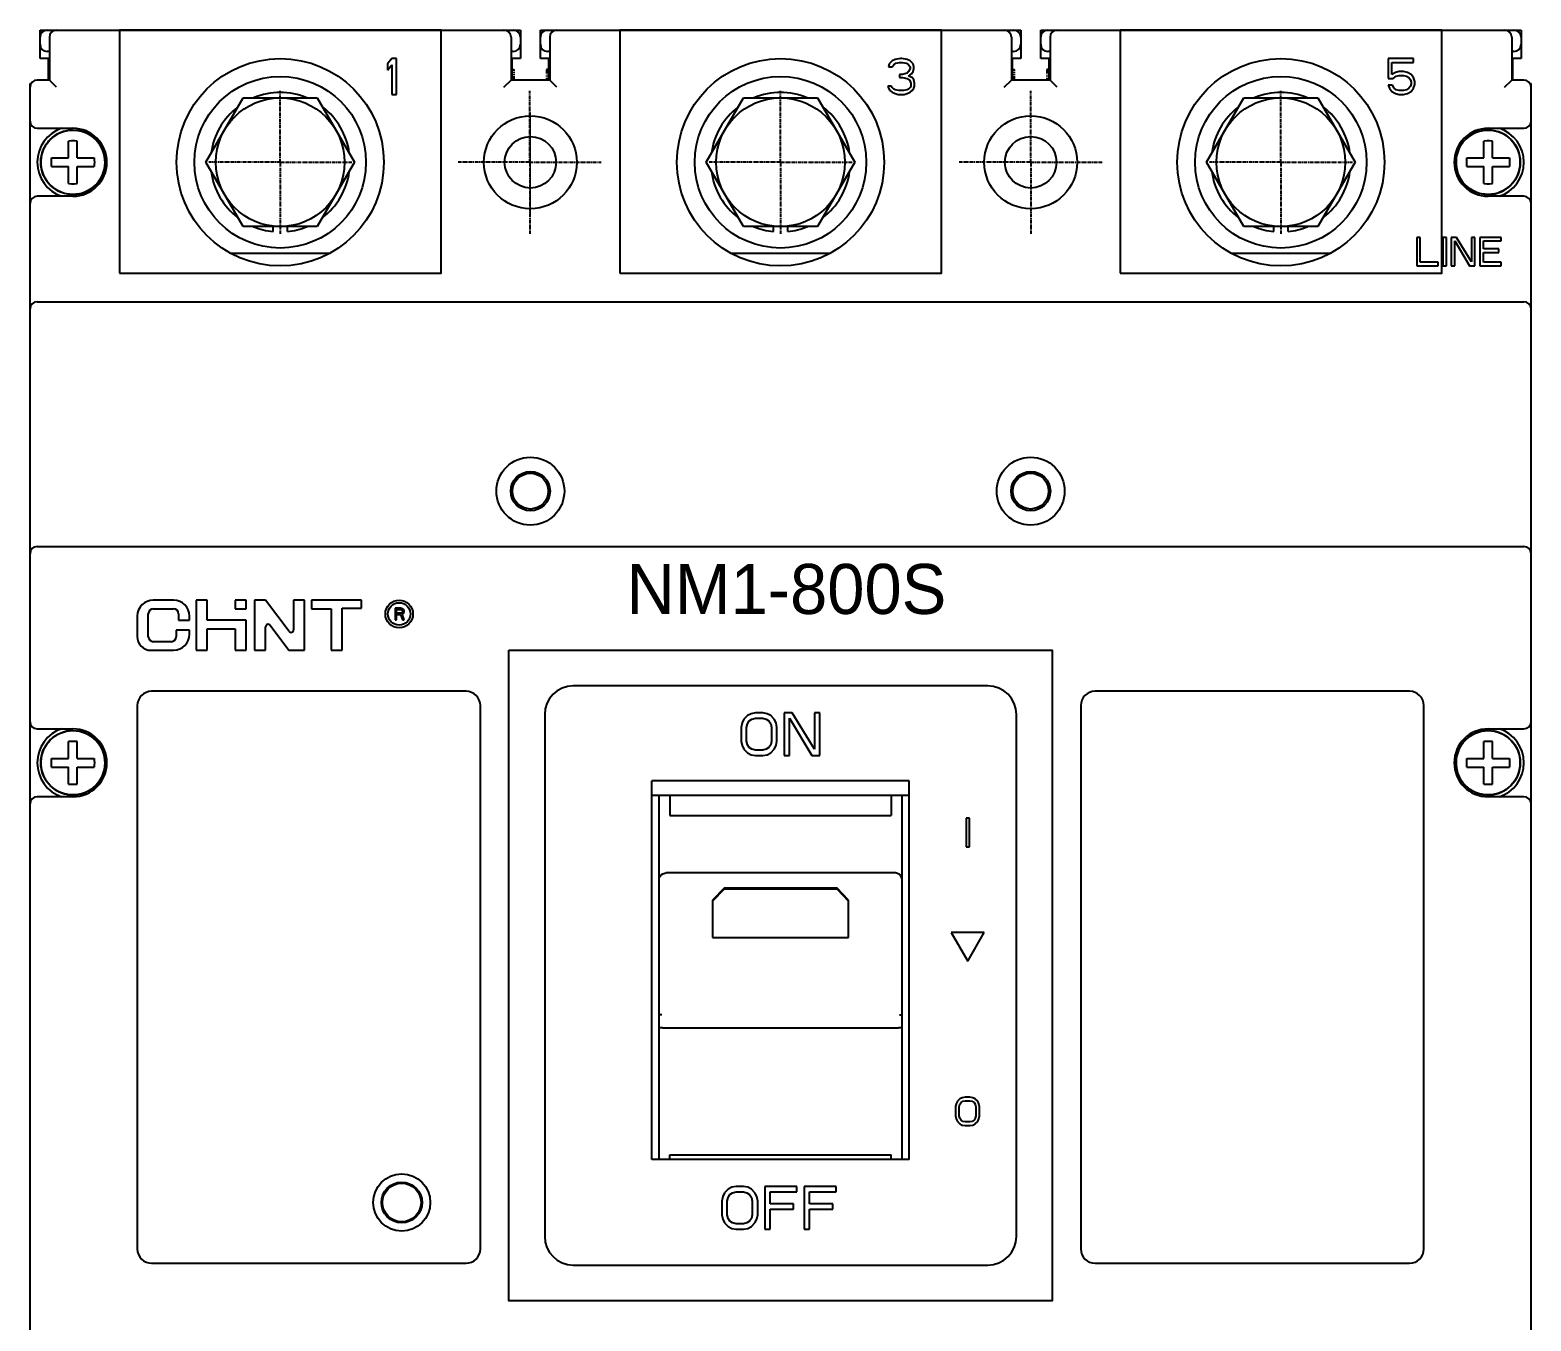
# Model space of a CAD drawing. Header units: inches. Extents: x 1424 to 1634, y 0 to 282.
# Drawn here: x 1424.2 to 1634.2, y 101.9 to 282.5 of the extents above; entities that cross this region are included whole.
import ezdxf

# ---------------------------------------------------------------- set-up
doc = ezdxf.new("R2010")
doc.units = ezdxf.units.IN
for name, pattern in [('ACAD_ISO12W100', [21, 12, -3, 0, -3, 0, -3]), ('CENTERX2', [4, 2.5, -0.5, 0.5, -0.5]), ('HIDDEN', [0.2, 0.1, -0.1])]:
    doc.linetypes.add(name, pattern=pattern)
for name, color, linetype in [('1', 1, 'Continuous'), ('DEFAULT_2', 8, 'HIDDEN'), ('TF', 7, 'Continuous')]:
    doc.layers.add(name, color=color, linetype=linetype)

# ---------------------------------------------------------------- blocks, each defined once
blk = doc.blocks.new('NM1-800S-1')
at = {"color": 1}
blk.add_lwpolyline([(29436.9, -131430.22), (29481.9, -131430.22), (29481.9, -131396.22), (29436.9, -131396.22)], close=True, dxfattribs=at)
at = {"color": 2}
for points in [[(29506.9, -131430.22), (29551.9, -131430.22), (29551.9, -131396.22), (29506.9, -131396.22)], [(29491.4, -131482.97), (29567.4, -131482.97), (29567.4, -131573.97), (29491.4, -131573.97)]]:
    blk.add_lwpolyline(points, close=True, dxfattribs=at)
at = {"color": 5}
blk.add_lwpolyline([(29576.9, -131430.22), (29621.9, -131430.22), (29621.9, -131396.22), (29576.9, -131396.22)], close=True, dxfattribs=at)
at = {"layer": '1', "color": 7, "lineweight": 20}
for p, q in [((29494.4, -131422.41), (29494.4, -131407.74)), ((29494.31, -131414.72), (29494.49, -131414.72))]:
    blk.add_line(p, q, dxfattribs=at)
at = {"layer": 'DEFAULT_2', "color": 7, "linetype": 'CENTERX2', "ltscale": 0.2}
for p, q in [((29459.4, -131414.72), (29459.4, -131404.72)), ((29494.31, -131414.72), (29494.31, -131404.72)), ((29529.4, -131414.72), (29529.4, -131404.72)), ((29564.4, -131414.72), (29564.4, -131404.72)), ((29599.4, -131414.72), (29599.4, -131404.72)), ((29459.4, -131414.72), (29449.4, -131414.72)), ((29459.4, -131414.72), (29459.4, -131424.72)), ((29459.4, -131414.72), (29469.4, -131414.72)), ((29494.31, -131414.72), (29484.31, -131414.72)), ((29494.31, -131414.72), (29504.31, -131414.72)), ((29494.31, -131414.72), (29494.31, -131424.72)), ((29529.4, -131414.72), (29519.4, -131414.72)), ((29529.4, -131414.72), (29529.4, -131424.72)), ((29529.4, -131414.72), (29539.4, -131414.72)), ((29564.4, -131414.72), (29554.4, -131414.72)), ((29564.4, -131414.72), (29574.4, -131414.72)), ((29564.4, -131414.72), (29564.4, -131424.72)), ((29599.4, -131414.72), (29589.4, -131414.72)), ((29599.4, -131414.72), (29599.4, -131424.72)), ((29599.4, -131414.72), (29609.4, -131414.72))]:
    blk.add_line(p, q, dxfattribs=at)
at = {"layer": 'TF', "color": 7}
for p, q in [((29425.8, -131400.22), (29425.8, -131396.22)), ((29425.8, -131396.22), (29493, -131396.22)), ((29493, -131396.22), (29493, -131400.22)), ((29495.8, -131400.22), (29495.8, -131396.22)), ((29495.8, -131396.22), (29563, -131396.22)), ((29563, -131396.22), (29563, -131400.22)), ((29565.8, -131400.22), (29565.8, -131396.22)), ((29565.8, -131396.22), (29633, -131396.22)), ((29633, -131396.22), (29633, -131400.22)), ((29427.1, -131397.22), (29427.1, -131403.22)), ((29491.7, -131397.22), (29491.7, -131403.22)), ((29497.1, -131397.22), (29497.1, -131403.22)), ((29561.7, -131397.22), (29561.7, -131403.22)), ((29567.1, -131397.22), (29567.1, -131403.22)), ((29631.7, -131397.22), (29631.7, -131403.22)), ((29427, -131400.22), (29425.8, -131400.22)), ((29427.1, -131399.22), (29426.8, -131399.22)), ((29427, -131403.22), (29427, -131400.22)), ((29475.02, -131400.22), (29474.4, -131400.97)), ((29474.4, -131400.97), (29474.4, -131401.82)), ((29474.4, -131401.82), (29475.02, -131401.07)), ((29475.65, -131400.22), (29475.02, -131400.22)), ((29475.02, -131401.07), (29475.02, -131405.22)), ((29475.65, -131405.22), (29475.65, -131400.22)), ((29492, -131399.22), (29491.7, -131399.22)), ((29491.8, -131400.22), (29491.8, -131403.22)), ((29493, -131400.22), (29491.8, -131400.22)), ((29497, -131400.22), (29495.8, -131400.22)), ((29497.1, -131399.22), (29496.8, -131399.22)), ((29497, -131403.22), (29497, -131400.22)), ((29544.6, -131400.97), (29544.5, -131401.39)), ((29545.02, -131400.54), (29544.6, -131400.97)), ((29545.44, -131400.33), (29545.02, -131400.54)), ((29545.02, -131401.39), (29545.23, -131401.07)), ((29545.23, -131401.07), (29545.54, -131400.86)), ((29546.17, -131400.22), (29545.44, -131400.33)), ((29545.54, -131400.86), (29546.06, -131400.76)), ((29546.06, -131400.76), (29546.48, -131400.76)), ((29546.37, -131400.22), (29546.17, -131400.22)), ((29547.1, -131400.33), (29546.37, -131400.22)), ((29546.48, -131400.76), (29547, -131400.86)), ((29547, -131400.86), (29547.31, -131401.07)), ((29547.52, -131400.54), (29547.1, -131400.33)), ((29547.31, -131401.07), (29547.52, -131401.39)), ((29547.94, -131400.97), (29547.52, -131400.54)), ((29548.04, -131401.39), (29547.94, -131400.97)), ((29562, -131399.22), (29561.7, -131399.22)), ((29561.8, -131400.22), (29561.8, -131403.22)), ((29563, -131400.22), (29561.8, -131400.22)), ((29567, -131400.22), (29565.8, -131400.22)), ((29567.1, -131399.22), (29566.8, -131399.22)), ((29567, -131403.22), (29567, -131400.22)), ((29614.4, -131400.22), (29614.4, -131402.99)), ((29617.94, -131400.22), (29614.4, -131400.22)), ((29614.92, -131402.46), (29614.92, -131400.76)), ((29614.92, -131400.76), (29617.94, -131400.76)), ((29617.94, -131400.76), (29617.94, -131400.22)), ((29632, -131399.22), (29631.7, -131399.22)), ((29631.8, -131400.22), (29631.8, -131403.22)), ((29633, -131400.22), (29631.8, -131400.22)), ((29427.1, -131403.22), (29425.4, -131403.22)), ((29428.1, -131404.22), (29427.1, -131403.22)), ((29490.7, -131404.22), (29491.7, -131403.22)), ((29497.1, -131403.22), (29491.7, -131403.22)), ((29498.1, -131404.22), (29497.1, -131403.22)), ((29544.5, -131401.39), (29545.02, -131401.39)), ((29546.06, -131402.46), (29546.06, -131402.88)), ((29546.48, -131402.46), (29546.06, -131402.46)), ((29546.06, -131402.88), (29546.48, -131402.88)), ((29547.1, -131402.24), (29546.48, -131402.46)), ((29546.48, -131402.88), (29547.1, -131402.99)), ((29547.31, -131402.03), (29547.1, -131402.24)), ((29547.1, -131402.99), (29547.42, -131403.2)), ((29547.52, -131401.61), (29547.31, -131402.03)), ((29547.31, -131402.67), (29547.73, -131402.35)), ((29547.83, -131402.88), (29547.31, -131402.67)), ((29547.42, -131403.2), (29547.62, -131403.63)), ((29547.52, -131401.39), (29547.52, -131401.61)), ((29547.73, -131402.35), (29547.94, -131402.03)), ((29548.04, -131403.2), (29547.83, -131402.88)), ((29547.94, -131402.03), (29548.04, -131401.61)), ((29548.04, -131401.61), (29548.04, -131401.39)), ((29548.15, -131403.63), (29548.04, -131403.2)), ((29560.7, -131404.22), (29561.7, -131403.22)), ((29567.1, -131403.22), (29561.7, -131403.22)), ((29568.1, -131404.22), (29567.1, -131403.22)), ((29614.4, -131402.99), (29615.12, -131402.99)), ((29615.44, -131402.14), (29614.92, -131402.46)), ((29615.12, -131402.99), (29615.54, -131402.67)), ((29615.96, -131402.03), (29615.44, -131402.14)), ((29615.54, -131402.67), (29615.96, -131402.56)), ((29616.58, -131402.03), (29615.96, -131402.03)), ((29615.96, -131402.56), (29616.58, -131402.56)), ((29617.1, -131402.14), (29616.58, -131402.03)), ((29616.58, -131402.56), (29617, -131402.67)), ((29617, -131402.67), (29617.31, -131402.88)), ((29617.62, -131402.46), (29617.1, -131402.14)), ((29617.31, -131402.88), (29617.52, -131403.2)), ((29617.52, -131403.2), (29617.62, -131403.52)), ((29617.94, -131402.88), (29617.62, -131402.46)), ((29618.15, -131403.41), (29617.94, -131402.88)), ((29630.7, -131404.22), (29631.7, -131403.22)), ((29633.4, -131403.22), (29631.7, -131403.22)), ((29424.4, -131668.72), (29424.4, -131403.72)), ((29424.4, -131403.72), (29424.55, -131403.72)), ((29475.02, -131405.22), (29475.65, -131405.22)), ((29544.4, -131404.05), (29544.5, -131404.37)), ((29544.92, -131404.05), (29544.4, -131404.05)), ((29544.5, -131404.37), (29544.71, -131404.69)), ((29544.71, -131404.69), (29545.02, -131404.9)), ((29545.02, -131404.27), (29544.92, -131404.05)), ((29545.23, -131404.48), (29545.02, -131404.27)), ((29545.02, -131404.9), (29545.44, -131405.12)), ((29545.44, -131404.58), (29545.23, -131404.48)), ((29545.96, -131404.69), (29545.44, -131404.58)), ((29545.44, -131405.12), (29545.85, -131405.22)), ((29545.85, -131405.22), (29546.69, -131405.22)), ((29546.58, -131404.69), (29545.96, -131404.69)), ((29547.1, -131404.58), (29546.58, -131404.69)), ((29546.69, -131405.22), (29547.1, -131405.12)), ((29547.31, -131404.48), (29547.1, -131404.58)), ((29547.1, -131405.12), (29547.52, -131404.9)), ((29547.52, -131404.27), (29547.31, -131404.48)), ((29547.62, -131404.05), (29547.52, -131404.27)), ((29547.52, -131404.9), (29547.83, -131404.69)), ((29547.62, -131403.63), (29547.62, -131404.05)), ((29547.83, -131404.69), (29548.04, -131404.37)), ((29548.04, -131404.37), (29548.15, -131404.05)), ((29548.15, -131404.05), (29548.15, -131403.63)), ((29615.02, -131403.95), (29614.4, -131403.95)), ((29614.4, -131403.95), (29614.6, -131404.37)), ((29614.6, -131404.37), (29614.92, -131404.8)), ((29614.92, -131404.8), (29615.44, -131405.12)), ((29615.23, -131404.37), (29615.02, -131403.95)), ((29615.54, -131404.58), (29615.23, -131404.37)), ((29615.44, -131405.12), (29615.96, -131405.22)), ((29615.96, -131404.69), (29615.54, -131404.58)), ((29616.58, -131404.69), (29615.96, -131404.69)), ((29615.96, -131405.22), (29616.58, -131405.22)), ((29617, -131404.58), (29616.58, -131404.69)), ((29616.58, -131405.22), (29617.1, -131405.12)), ((29617.31, -131404.37), (29617, -131404.58)), ((29617.1, -131405.12), (29617.62, -131404.8)), ((29617.52, -131404.05), (29617.31, -131404.37)), ((29617.62, -131403.73), (29617.52, -131404.05)), ((29617.62, -131403.52), (29617.62, -131403.73)), ((29617.62, -131404.8), (29617.94, -131404.37)), ((29617.94, -131404.37), (29618.15, -131403.84)), ((29618.15, -131403.84), (29618.15, -131403.41)), ((29634.24, -131403.72), (29634.4, -131403.72)), ((29634.4, -131668.72), (29634.4, -131403.72)), ((29449, -131414.72), (29454.2, -131405.72)), ((29454.2, -131405.72), (29464.59, -131405.72)), ((29464.59, -131405.72), (29469.79, -131414.72)), ((29519, -131414.72), (29524.2, -131405.72)), ((29524.2, -131405.72), (29534.59, -131405.72)), ((29534.59, -131405.72), (29539.79, -131414.72)), ((29589, -131414.72), (29594.2, -131405.72)), ((29594.2, -131405.72), (29604.59, -131405.72)), ((29604.59, -131405.72), (29609.79, -131414.72)), ((29425.4, -131409.97), (29430.4, -131409.97)), ((29628.4, -131409.97), (29633.4, -131409.97)), ((29429.8, -131414.12), (29429.8, -131411.75)), ((29431, -131414.12), (29431, -131411.75)), ((29627.8, -131414.12), (29627.8, -131411.75)), ((29629, -131414.12), (29629, -131411.75)), ((29427.42, -131414.12), (29429.8, -131414.12)), ((29427.42, -131415.32), (29429.8, -131415.32)), ((29429.8, -131417.7), (29429.8, -131415.32)), ((29431, -131414.12), (29433.37, -131414.12)), ((29431, -131417.7), (29431, -131415.32)), ((29431, -131415.32), (29433.37, -131415.32)), ((29454.2, -131423.72), (29449, -131414.72)), ((29469.79, -131414.72), (29464.59, -131423.72)), ((29524.2, -131423.72), (29519, -131414.72)), ((29539.79, -131414.72), (29534.59, -131423.72)), ((29594.2, -131423.72), (29589, -131414.72)), ((29609.79, -131414.72), (29604.59, -131423.72)), ((29625.42, -131414.12), (29627.8, -131414.12)), ((29625.42, -131415.32), (29627.8, -131415.32)), ((29627.8, -131417.7), (29627.8, -131415.32)), ((29629, -131414.12), (29631.37, -131414.12)), ((29629, -131417.7), (29629, -131415.32)), ((29629, -131415.32), (29631.37, -131415.32)), ((29430.4, -131419.47), (29425.4, -131419.47)), ((29633.4, -131419.47), (29628.4, -131419.47)), ((29464.59, -131423.72), (29454.2, -131423.72)), ((29458.4, -131424.42), (29458.4, -131423.72)), ((29460.4, -131424.42), (29460.4, -131423.72)), ((29534.59, -131423.72), (29524.2, -131423.72)), ((29528.4, -131424.42), (29528.4, -131423.72)), ((29530.4, -131424.42), (29530.4, -131423.72)), ((29604.59, -131423.72), (29594.2, -131423.72)), ((29598.4, -131424.42), (29598.4, -131423.72)), ((29600.4, -131424.42), (29600.4, -131423.72)), ((29618.4, -131425.22), (29618.4, -131429.22)), ((29618.9, -131425.22), (29618.4, -131425.22)), ((29618.9, -131428.71), (29618.9, -131425.22)), ((29622.06, -131425.22), (29622.06, -131429.22)), ((29622.56, -131425.22), (29622.06, -131425.22)), ((29622.56, -131429.22), (29622.56, -131425.22)), ((29623.23, -131425.22), (29623.23, -131429.22)), ((29623.98, -131425.22), (29623.23, -131425.22)), ((29623.73, -131429.22), (29623.73, -131425.73)), ((29623.73, -131425.73), (29625.81, -131429.22)), ((29626.06, -131428.63), (29623.98, -131425.22)), ((29626.06, -131425.22), (29626.06, -131428.63)), ((29626.56, -131425.22), (29626.06, -131425.22)), ((29626.56, -131429.22), (29626.56, -131425.22)), ((29627.23, -131425.22), (29627.23, -131429.22)), ((29630.23, -131425.22), (29627.23, -131425.22)), ((29627.73, -131426.84), (29627.73, -131425.73)), ((29627.73, -131425.73), (29630.23, -131425.73)), ((29630.23, -131425.73), (29630.23, -131425.22)), ((29466.22, -131427.47), (29452.57, -131427.47)), ((29536.22, -131427.47), (29522.57, -131427.47)), ((29606.22, -131427.47), (29592.57, -131427.47)), ((29629.9, -131426.84), (29627.73, -131426.84)), ((29627.73, -131428.71), (29627.73, -131427.35)), ((29627.73, -131427.35), (29629.9, -131427.35)), ((29629.9, -131427.35), (29629.9, -131426.84)), ((29618.4, -131429.22), (29621.4, -131429.22)), ((29621.4, -131428.71), (29618.9, -131428.71)), ((29621.4, -131429.22), (29621.4, -131428.71)), ((29622.06, -131429.22), (29622.56, -131429.22)), ((29623.23, -131429.22), (29623.73, -131429.22)), ((29625.81, -131429.22), (29626.56, -131429.22)), ((29627.23, -131429.22), (29630.23, -131429.22)), ((29630.23, -131428.71), (29627.73, -131428.71)), ((29630.23, -131429.22), (29630.23, -131428.71)), ((29425.4, -131434.22), (29633.4, -131434.22)), ((29425.4, -131468.47), (29633.4, -131468.47)), ((29444.47, -131475.97), (29441.64, -131475.97)), ((29447.62, -131475.97), (29447.62, -131482.97)), ((29449.16, -131475.97), (29447.62, -131475.97)), ((29449.16, -131478.77), (29449.16, -131475.97)), ((29453.08, -131475.97), (29453.08, -131477.16)), ((29454.62, -131475.97), (29453.08, -131475.97)), ((29454.62, -131477.16), (29454.62, -131475.97)), ((29455.81, -131475.97), (29455.81, -131482.97)), ((29457.35, -131475.97), (29455.81, -131475.97)), ((29460.64, -131480.34), (29457.35, -131475.97)), ((29461.27, -131475.97), (29461.27, -131480.13)), ((29462.81, -131475.97), (29461.27, -131475.97)), ((29462.81, -131482.97), (29462.81, -131475.97)), ((29463.79, -131475.97), (29463.79, -131477.16)), ((29470.79, -131475.97), (29463.79, -131475.97)), ((29470.79, -131477.09), (29470.79, -131475.97)), ((29439.4, -131478.21), (29439.4, -131481.05)), ((29440.94, -131481.08), (29440.94, -131477.86)), ((29441.64, -131477.16), (29444.47, -131477.16)), ((29445.17, -131477.86), (29445.17, -131478.77)), ((29445.17, -131478.77), (29446.71, -131478.77)), ((29446.71, -131478.77), (29446.71, -131478.21)), ((29454.62, -131478.77), (29449.16, -131478.77)), ((29453.08, -131477.16), (29454.62, -131477.16)), ((29454.62, -131482.97), (29454.62, -131478.77)), ((29463.79, -131477.16), (29466.52, -131477.16)), ((29466.52, -131477.16), (29466.52, -131482.97)), ((29468.06, -131482.97), (29468.06, -131477.09)), ((29468.06, -131477.09), (29470.79, -131477.09)), ((29475.48, -131477.09), (29475.48, -131478.7)), ((29476.29, -131477.09), (29475.48, -131477.09)), ((29475.48, -131478.7), (29475.68, -131478.7)), ((29475.68, -131477.78), (29475.68, -131477.26)), ((29475.68, -131477.26), (29476.32, -131477.26)), ((29476.32, -131477.78), (29475.68, -131477.78)), ((29475.68, -131478.7), (29475.68, -131477.98)), ((29475.68, -131477.98), (29476.25, -131477.98)), ((29476.25, -131477.98), (29476.52, -131478.7)), ((29476.45, -131477.13), (29476.29, -131477.09)), ((29476.32, -131477.26), (29476.42, -131477.3)), ((29476.42, -131477.74), (29476.32, -131477.78)), ((29476.42, -131477.3), (29476.49, -131477.37)), ((29476.49, -131477.68), (29476.42, -131477.74)), ((29476.59, -131477.23), (29476.45, -131477.13)), ((29476.45, -131477.92), (29476.59, -131477.85)), ((29476.76, -131478.7), (29476.45, -131477.92)), ((29476.49, -131477.37), (29476.52, -131477.47)), ((29476.52, -131477.57), (29476.49, -131477.68)), ((29476.52, -131477.47), (29476.52, -131477.57)), ((29476.52, -131478.7), (29476.76, -131478.7)), ((29476.69, -131477.37), (29476.59, -131477.23)), ((29476.59, -131477.85), (29476.69, -131477.71)), ((29476.72, -131477.47), (29476.69, -131477.37)), ((29476.69, -131477.71), (29476.72, -131477.61)), ((29476.72, -131477.61), (29476.72, -131477.47)), ((29444.86, -131480.17), (29444.86, -131481.08)), ((29446.71, -131480.17), (29444.86, -131480.17)), ((29446.71, -131480.73), (29446.71, -131480.17)), ((29449.16, -131482.97), (29449.16, -131479.96)), ((29449.16, -131479.96), (29453.08, -131479.96)), ((29453.08, -131479.96), (29453.08, -131482.97)), ((29457.35, -131482.97), (29457.35, -131479.7)), ((29457.98, -131479.49), (29460.61, -131482.97)), ((29441.32, -131482.97), (29444.47, -131482.97)), ((29444.16, -131481.78), (29441.64, -131481.78)), ((29447.62, -131482.97), (29449.16, -131482.97)), ((29453.08, -131482.97), (29454.62, -131482.97)), ((29455.81, -131482.97), (29457.35, -131482.97)), ((29460.61, -131482.97), (29462.81, -131482.97)), ((29466.52, -131482.97), (29468.06, -131482.97)), ((29485.4, -131488.72), (29441.4, -131488.72)), ((29558.4, -131487.97), (29500.4, -131487.97)), ((29617.4, -131488.72), (29573.4, -131488.72)), ((29439.4, -131490.72), (29439.4, -131566.72)), ((29487.4, -131566.72), (29487.4, -131490.72)), ((29571.4, -131490.72), (29571.4, -131566.72)), ((29619.4, -131566.72), (29619.4, -131490.72)), ((29496.4, -131491.97), (29496.4, -131564.97)), ((29524.02, -131493.13), (29523.9, -131493.77)), ((29524.27, -131492.62), (29524.02, -131493.13)), ((29524.77, -131492.11), (29524.27, -131492.62)), ((29524.65, -131493.77), (29524.77, -131493.26)), ((29525.27, -131491.85), (29524.77, -131492.11)), ((29524.77, -131493.26), (29525.02, -131492.87)), ((29525.02, -131492.87), (29525.4, -131492.62)), ((29525.9, -131491.72), (29525.27, -131491.85)), ((29525.4, -131492.62), (29525.9, -131492.49)), ((29526.9, -131491.72), (29525.9, -131491.72)), ((29525.9, -131492.49), (29526.9, -131492.49)), ((29527.52, -131491.85), (29526.9, -131491.72)), ((29526.9, -131492.49), (29527.4, -131492.62)), ((29527.4, -131492.62), (29527.77, -131492.87)), ((29528.02, -131492.11), (29527.52, -131491.85)), ((29527.77, -131492.87), (29528.02, -131493.26)), ((29528.52, -131492.62), (29528.02, -131492.11)), ((29528.02, -131493.26), (29528.15, -131493.77)), ((29528.77, -131493.13), (29528.52, -131492.62)), ((29528.9, -131493.77), (29528.77, -131493.13)), ((29529.9, -131491.72), (29529.9, -131497.72)), ((29531.02, -131491.72), (29529.9, -131491.72)), ((29530.65, -131497.72), (29530.65, -131492.49)), ((29530.65, -131492.49), (29533.77, -131497.72)), ((29534.15, -131496.83), (29531.02, -131491.72)), ((29534.15, -131491.72), (29534.15, -131496.83)), ((29534.9, -131491.72), (29534.15, -131491.72)), ((29534.9, -131497.72), (29534.9, -131491.72)), ((29562.4, -131564.97), (29562.4, -131491.97)), ((29425.4, -131493.97), (29430.4, -131493.97)), ((29523.9, -131493.77), (29523.9, -131495.68)), ((29523.9, -131495.68), (29524.02, -131496.32)), ((29524.65, -131495.68), (29524.65, -131493.77)), ((29524.77, -131496.19), (29524.65, -131495.68)), ((29528.15, -131495.68), (29528.02, -131496.19)), ((29528.15, -131493.77), (29528.15, -131495.68)), ((29528.77, -131496.32), (29528.9, -131495.68)), ((29528.9, -131495.68), (29528.9, -131493.77)), ((29628.4, -131493.97), (29633.4, -131493.97)), ((29429.8, -131498.12), (29429.8, -131495.75)), ((29431, -131498.12), (29431, -131495.75)), ((29524.02, -131496.32), (29524.27, -131496.83)), ((29524.27, -131496.83), (29524.77, -131497.34)), ((29525.02, -131496.57), (29524.77, -131496.19)), ((29524.77, -131497.34), (29525.27, -131497.6)), ((29525.4, -131496.83), (29525.02, -131496.57)), ((29525.27, -131497.6), (29525.9, -131497.72)), ((29525.9, -131496.96), (29525.4, -131496.83)), ((29526.9, -131496.96), (29525.9, -131496.96)), ((29525.9, -131497.72), (29526.9, -131497.72)), ((29527.4, -131496.83), (29526.9, -131496.96)), ((29526.9, -131497.72), (29527.52, -131497.6)), ((29527.77, -131496.57), (29527.4, -131496.83)), ((29527.52, -131497.6), (29528.02, -131497.34)), ((29528.02, -131496.19), (29527.77, -131496.57)), ((29528.02, -131497.34), (29528.52, -131496.83)), ((29528.52, -131496.83), (29528.77, -131496.32)), ((29529.9, -131497.72), (29530.65, -131497.72)), ((29533.77, -131497.72), (29534.9, -131497.72)), ((29627.8, -131498.12), (29627.8, -131495.75)), ((29629, -131498.12), (29629, -131495.75)), ((29427.42, -131498.12), (29429.8, -131498.12)), ((29427.42, -131499.32), (29429.8, -131499.32)), ((29429.8, -131501.7), (29429.8, -131499.32)), ((29431, -131498.12), (29433.37, -131498.12)), ((29431, -131501.7), (29431, -131499.32)), ((29431, -131499.32), (29433.37, -131499.32)), ((29625.42, -131498.12), (29627.8, -131498.12)), ((29625.42, -131499.32), (29627.8, -131499.32)), ((29627.8, -131501.7), (29627.8, -131499.32)), ((29629, -131498.12), (29631.37, -131498.12)), ((29629, -131499.32), (29631.37, -131499.32)), ((29629, -131501.7), (29629, -131499.32)), ((29511.4, -131554.22), (29511.4, -131501.22)), ((29547.4, -131501.22), (29511.4, -131501.22)), ((29547.4, -131554.22), (29547.4, -131501.22)), ((29430.4, -131503.47), (29425.4, -131503.47)), ((29511.4, -131503.25), (29547.4, -131503.25)), ((29512.4, -131554.22), (29512.4, -131503.25)), ((29513.9, -131503.25), (29513.9, -131506.08)), ((29544.9, -131503.25), (29544.9, -131506.08)), ((29546.4, -131554.22), (29546.4, -131503.25)), ((29633.4, -131503.47), (29628.4, -131503.47)), ((29513.9, -131506.08), (29544.9, -131506.08)), ((29555.35, -131506.47), (29555.35, -131510.47)), ((29555.85, -131506.47), (29555.35, -131506.47)), ((29555.85, -131510.47), (29555.85, -131506.47)), ((29555.35, -131510.47), (29555.85, -131510.47)), ((29545.4, -131514.12), (29513.4, -131514.12)), ((29521.5, -131516.24), (29519.9, -131517.93)), ((29521.5, -131516.38), (29519.9, -131518.07)), ((29521.5, -131516.24), (29521.5, -131516.38)), ((29537.3, -131516.24), (29521.5, -131516.24)), ((29537.3, -131516.38), (29521.5, -131516.38)), ((29537.3, -131516.24), (29537.3, -131516.38)), ((29538.9, -131517.93), (29537.3, -131516.24)), ((29538.9, -131518.07), (29537.3, -131516.38)), ((29519.9, -131517.93), (29519.9, -131523.17)), ((29538.9, -131523.17), (29538.9, -131517.93)), ((29557.9, -131522.47), (29553.29, -131522.47)), ((29553.29, -131522.47), (29555.6, -131526.47)), ((29555.6, -131526.47), (29557.9, -131522.47)), ((29519.9, -131523.17), (29538.9, -131523.17)), ((29512.9, -131535.81), (29545.9, -131535.81)), ((29554.15, -131546.07), (29553.98, -131546.41)), ((29554.48, -131545.73), (29554.15, -131546.07)), ((29554.81, -131545.56), (29554.48, -131545.73)), ((29554.65, -131546.24), (29554.9, -131546.07)), ((29555.23, -131545.47), (29554.81, -131545.56)), ((29554.9, -131546.07), (29555.23, -131545.98)), ((29555.9, -131545.47), (29555.23, -131545.47)), ((29555.23, -131545.98), (29555.9, -131545.98)), ((29556.31, -131545.56), (29555.9, -131545.47)), ((29555.9, -131545.98), (29556.23, -131546.07)), ((29556.23, -131546.07), (29556.48, -131546.24)), ((29556.65, -131545.73), (29556.31, -131545.56)), ((29556.98, -131546.07), (29556.65, -131545.73)), ((29557.15, -131546.41), (29556.98, -131546.07)), ((29553.98, -131546.41), (29553.9, -131546.83)), ((29553.9, -131546.83), (29553.9, -131548.11)), ((29553.9, -131548.11), (29553.98, -131548.54)), ((29554.4, -131546.83), (29554.48, -131546.49)), ((29554.4, -131548.11), (29554.4, -131546.83)), ((29554.48, -131548.45), (29554.4, -131548.11)), ((29554.48, -131546.49), (29554.65, -131546.24)), ((29556.48, -131546.24), (29556.65, -131546.49)), ((29556.65, -131546.49), (29556.73, -131546.83)), ((29556.73, -131548.11), (29556.65, -131548.45)), ((29556.73, -131546.83), (29556.73, -131548.11)), ((29557.23, -131546.83), (29557.15, -131546.41)), ((29557.15, -131548.54), (29557.23, -131548.11)), ((29557.23, -131548.11), (29557.23, -131546.83)), ((29553.98, -131548.54), (29554.15, -131548.88)), ((29554.15, -131548.88), (29554.48, -131549.22)), ((29554.65, -131548.71), (29554.48, -131548.45)), ((29554.48, -131549.22), (29554.81, -131549.39)), ((29554.9, -131548.88), (29554.65, -131548.71)), ((29554.81, -131549.39), (29555.23, -131549.47)), ((29555.23, -131548.96), (29554.9, -131548.88)), ((29555.9, -131548.96), (29555.23, -131548.96)), ((29555.23, -131549.47), (29555.9, -131549.47)), ((29556.23, -131548.88), (29555.9, -131548.96)), ((29555.9, -131549.47), (29556.31, -131549.39)), ((29556.48, -131548.71), (29556.23, -131548.88)), ((29556.31, -131549.39), (29556.65, -131549.22)), ((29556.65, -131548.45), (29556.48, -131548.71)), ((29556.65, -131549.22), (29556.98, -131548.88)), ((29556.98, -131548.88), (29557.15, -131548.54)), ((29547.4, -131554.22), (29511.4, -131554.22)), ((29513.9, -131554.22), (29513.9, -131553.55)), ((29513.9, -131553.55), (29544.9, -131553.55)), ((29544.9, -131554.22), (29544.9, -131553.55)), ((29522.07, -131558.36), (29521.57, -131558.87)), ((29522.57, -131558.1), (29522.07, -131558.36)), ((29523.2, -131557.97), (29522.57, -131558.1)), ((29524.2, -131557.97), (29523.2, -131557.97)), ((29524.82, -131558.1), (29524.2, -131557.97)), ((29525.32, -131558.36), (29524.82, -131558.1)), ((29525.82, -131558.87), (29525.32, -131558.36)), ((29531.7, -131557.97), (29527.2, -131557.97)), ((29527.2, -131557.97), (29527.2, -131563.97)), ((29531.7, -131558.74), (29531.7, -131557.97)), ((29537.2, -131557.97), (29532.7, -131557.97)), ((29532.7, -131557.97), (29532.7, -131563.97)), ((29537.2, -131558.74), (29537.2, -131557.97)), ((29521.32, -131559.38), (29521.2, -131560.02)), ((29521.2, -131560.02), (29521.2, -131561.93)), ((29521.57, -131558.87), (29521.32, -131559.38)), ((29521.95, -131560.02), (29522.07, -131559.51)), ((29521.95, -131561.93), (29521.95, -131560.02)), ((29522.07, -131559.51), (29522.32, -131559.12)), ((29522.32, -131559.12), (29522.7, -131558.87)), ((29522.7, -131558.87), (29523.2, -131558.74)), ((29523.2, -131558.74), (29524.2, -131558.74)), ((29524.2, -131558.74), (29524.7, -131558.87)), ((29524.7, -131558.87), (29525.07, -131559.12)), ((29525.07, -131559.12), (29525.32, -131559.51)), ((29525.32, -131559.51), (29525.45, -131560.02)), ((29525.45, -131560.02), (29525.45, -131561.93)), ((29526.07, -131559.38), (29525.82, -131558.87)), ((29526.2, -131560.02), (29526.07, -131559.38)), ((29526.2, -131561.93), (29526.2, -131560.02)), ((29527.95, -131558.74), (29531.7, -131558.74)), ((29527.95, -131560.4), (29527.95, -131558.74)), ((29531.2, -131560.4), (29527.95, -131560.4)), ((29531.2, -131561.16), (29531.2, -131560.4)), ((29533.45, -131558.74), (29537.2, -131558.74)), ((29533.45, -131560.4), (29533.45, -131558.74)), ((29536.7, -131560.4), (29533.45, -131560.4)), ((29536.7, -131561.16), (29536.7, -131560.4)), ((29521.2, -131561.93), (29521.32, -131562.57)), ((29521.32, -131562.57), (29521.57, -131563.08)), ((29522.07, -131562.44), (29521.95, -131561.93)), ((29522.32, -131562.82), (29522.07, -131562.44)), ((29522.7, -131563.08), (29522.32, -131562.82)), ((29525.07, -131562.82), (29524.7, -131563.08)), ((29525.32, -131562.44), (29525.07, -131562.82)), ((29525.45, -131561.93), (29525.32, -131562.44)), ((29525.82, -131563.08), (29526.07, -131562.57)), ((29526.07, -131562.57), (29526.2, -131561.93)), ((29527.95, -131561.16), (29531.2, -131561.16)), ((29527.95, -131563.97), (29527.95, -131561.16)), ((29533.45, -131561.16), (29536.7, -131561.16)), ((29533.45, -131563.97), (29533.45, -131561.16)), ((29521.57, -131563.08), (29522.07, -131563.59)), ((29522.07, -131563.59), (29522.57, -131563.85)), ((29522.57, -131563.85), (29523.2, -131563.97)), ((29523.2, -131563.21), (29522.7, -131563.08)), ((29524.2, -131563.21), (29523.2, -131563.21)), ((29523.2, -131563.97), (29524.2, -131563.97)), ((29524.7, -131563.08), (29524.2, -131563.21)), ((29524.2, -131563.97), (29524.82, -131563.85)), ((29524.82, -131563.85), (29525.32, -131563.59)), ((29525.32, -131563.59), (29525.82, -131563.08)), ((29527.2, -131563.97), (29527.95, -131563.97)), ((29532.7, -131563.97), (29533.45, -131563.97)), ((29441.4, -131568.72), (29485.4, -131568.72)), ((29500.4, -131568.97), (29558.4, -131568.97)), ((29573.4, -131568.72), (29617.4, -131568.72))]:
    blk.add_line(p, q, dxfattribs=at)
at = {"layer": 'TF', "color": 7, "linetype": 'ACAD_ISO12W100', "ltscale": 0.05}
for p, q in [((29493, -131396.72), (29493, -131400.22)), ((29495.8, -131400.22), (29495.8, -131396.72)), ((29563, -131396.72), (29563, -131400.22)), ((29565.8, -131400.22), (29565.8, -131396.72)), ((29491.7, -131401.72), (29492.15, -131401.72)), ((29492.15, -131403.22), (29492.15, -131401.72)), ((29496.65, -131401.72), (29496.65, -131403.22)), ((29497.1, -131401.72), (29496.65, -131401.72)), ((29561.7, -131401.72), (29562.15, -131401.72)), ((29562.15, -131403.22), (29562.15, -131401.72)), ((29566.65, -131401.72), (29566.65, -131403.22)), ((29567.1, -131401.72), (29566.65, -131401.72))]:
    blk.add_line(p, q, dxfattribs=at)
at = {"layer": 'TF', "color": 7}
for points in [[(29431, -131411.75), (29430.6, -131411.73), (29430.2, -131411.73), (29429.8, -131411.75)], [(29629, -131411.75), (29628.6, -131411.73), (29628.2, -131411.73), (29627.8, -131411.75)], [(29427.4, -131414.72), (29427.4, -131414.42), (29427.42, -131414.12)], [(29427.42, -131415.32), (29427.4, -131415.02), (29427.4, -131414.72)], [(29433.37, -131414.12), (29433.39, -131414.42), (29433.4, -131414.72)], [(29433.4, -131414.72), (29433.39, -131415.02), (29433.37, -131415.32)], [(29625.4, -131414.72), (29625.4, -131414.42), (29625.42, -131414.12)], [(29625.42, -131415.32), (29625.4, -131415.02), (29625.4, -131414.72)], [(29631.37, -131414.12), (29631.39, -131414.42), (29631.4, -131414.72)], [(29631.4, -131414.72), (29631.39, -131415.02), (29631.37, -131415.32)], [(29429.8, -131417.7), (29430.2, -131417.72), (29430.6, -131417.72), (29431, -131417.7)], [(29627.8, -131417.7), (29628.2, -131417.72), (29628.6, -131417.72), (29629, -131417.7)], [(29431, -131495.75), (29430.6, -131495.73), (29430.2, -131495.73), (29429.8, -131495.75)], [(29629, -131495.75), (29628.6, -131495.73), (29628.2, -131495.73), (29627.8, -131495.75)], [(29427.4, -131498.72), (29427.4, -131498.42), (29427.42, -131498.12)], [(29427.42, -131499.32), (29427.4, -131499.02), (29427.4, -131498.72)], [(29433.37, -131498.12), (29433.39, -131498.42), (29433.4, -131498.72)], [(29433.4, -131498.72), (29433.39, -131499.02), (29433.37, -131499.32)], [(29625.4, -131498.72), (29625.4, -131498.42), (29625.42, -131498.12)], [(29625.42, -131499.32), (29625.4, -131499.02), (29625.4, -131498.72)], [(29631.37, -131498.12), (29631.39, -131498.42), (29631.4, -131498.72)], [(29631.4, -131498.72), (29631.39, -131499.02), (29631.37, -131499.32)], [(29429.8, -131501.7), (29430.2, -131501.72), (29430.6, -131501.72), (29431, -131501.7)], [(29627.8, -131501.7), (29628.2, -131501.72), (29628.6, -131501.72), (29629, -131501.7)], [(29512.4, -131515.12), (29512.44, -131514.84), (29512.55, -131514.59), (29512.72, -131514.39), (29512.95, -131514.23), (29513.21, -131514.14), (29513.4, -131514.12)], [(29546.4, -131515.12), (29546.35, -131514.82), (29546.22, -131514.56), (29546.03, -131514.35), (29545.78, -131514.2), (29545.48, -131514.13), (29545.4, -131514.12)], [(29512.77, -131533.97), (29512.62, -131533.97), (29512.5, -131533.97), (29512.42, -131533.97), (29512.4, -131533.97)], [(29546.03, -131533.97), (29546.37, -131533.97), (29546.4, -131533.97)], [(29512.9, -131535.81), (29512.7, -131535.81), (29512.54, -131535.79), (29512.43, -131535.77), (29512.4, -131535.74)], [(29546.4, -131535.74), (29546.36, -131535.77), (29546.25, -131535.79), (29546.09, -131535.81), (29545.9, -131535.81)]]:
    blk.add_lwpolyline(points, dxfattribs=at)
for centre, radius in [((29459.4, -131414.72), 14.5), ((29529.4, -131414.72), 14.5), ((29599.4, -131414.72), 14.5), ((29459.4, -131414.72), 12), ((29529.4, -131414.72), 12), ((29599.4, -131414.72), 12), ((29459.4, -131414.72), 9), ((29529.4, -131414.72), 9), ((29599.4, -131414.72), 9), ((29494.4, -131414.72), 6.5), ((29564.4, -131414.72), 6.5), ((29430.4, -131414.72), 4.5), ((29494.4, -131414.72), 3.6), ((29564.4, -131414.72), 3.6), ((29628.4, -131414.72), 4.5), ((29494.4, -131460.72), 4.75), ((29564.4, -131460.72), 4.75), ((29494.4, -131460.72), 2.75), ((29494.4, -131460.72), 2.5), ((29564.4, -131460.72), 2.75), ((29564.4, -131460.72), 2.5), ((29476.04, -131477.9), 1.93), ((29476.04, -131477.9), 1.57), ((29430.4, -131498.72), 4.5), ((29628.4, -131498.72), 4.5), ((29476.4, -131560.22), 4), ((29476.4, -131560.22), 2.85), ((29476.4, -131560.22), 2.7)]:
    blk.add_circle(centre, radius, dxfattribs=at)
for centre, radius, start, end in [((29426.8, -131397.22), 1, 90, 180), ((29428.1, -131397.22), 1, 90, 180), ((29490.7, -131397.22), 1, 0, 90), ((29492, -131397.22), 1, 0, 90), ((29496.8, -131397.22), 1, 90, 180), ((29498.1, -131397.22), 1, 90, 180), ((29560.7, -131397.22), 1, 0, 90), ((29562, -131397.22), 1, 0, 90), ((29566.8, -131397.22), 1, 90, 180), ((29568.1, -131397.22), 1, 90, 180), ((29630.7, -131397.22), 1, 0, 90), ((29632, -131397.22), 1, 0, 90), ((29426.8, -131398.22), 1, 180, 270), ((29492, -131398.22), 1, 270, 0), ((29496.8, -131398.22), 1, 180, 270), ((29562, -131398.22), 1, 270, 0), ((29566.8, -131398.22), 1, 180, 270), ((29632, -131398.22), 1, 270, 0), ((29425.4, -131404.22), 1, 90, 180), ((29633.4, -131404.22), 1, 0, 90), ((29459.4, -131414.72), 9.75, 67.5617, 112.4381), ((29529.4, -131414.72), 9.75, 67.5617, 112.4381), ((29599.4, -131414.72), 9.75, 67.5617, 112.4381), ((29459.4, -131414.72), 9.75, 127.6252, 172.3025), ((29459.4, -131414.72), 9.75, 7.6975, 52.3749), ((29529.4, -131414.72), 9.75, 127.6252, 172.3025), ((29529.4, -131414.72), 9.75, 7.6975, 52.3749), ((29599.4, -131414.72), 9.75, 127.6252, 172.3025), ((29599.4, -131414.72), 9.75, 7.6975, 52.3749), ((29425.4, -131408.97), 1, 180, 270), ((29633.4, -131408.97), 1, 270, 0), ((29430.4, -131414.72), 5, 107.9187, 252.0813), ((29430.4, -131414.72), 4.5, 90, 81.6949), ((29430.4, -131414.72), 4.75, 270, 90), ((29628.4, -131414.72), 4.75, 90, 270), ((29628.4, -131414.72), 4.5, 90, 81.6949), ((29628.4, -131414.72), 5, 287.9187, 72.0813), ((29459.4, -131414.72), 9.75, 187.6777, 232.5971), ((29459.4, -131414.72), 9.75, 307.4031, 352.3222), ((29529.4, -131414.72), 9.75, 187.6777, 232.5971), ((29529.4, -131414.72), 9.75, 307.4031, 352.3222), ((29599.4, -131414.72), 9.75, 187.6777, 232.5971), ((29599.4, -131414.72), 9.75, 307.4031, 352.3222), ((29425.4, -131420.47), 1, 90, 180), ((29633.4, -131420.47), 1, 0, 90), ((29459.4, -131414.72), 9.75, 247.4981, 264.1132), ((29459.4, -131414.72), 9.75, 275.8868, 292.5019), ((29529.4, -131414.72), 9.75, 247.4981, 264.1132), ((29529.4, -131414.72), 9.75, 275.8868, 292.5019), ((29599.4, -131414.72), 9.75, 247.4981, 264.1132), ((29599.4, -131414.72), 9.75, 275.8868, 292.5019), ((29425.4, -131435.22), 1, 90, 180), ((29633.4, -131435.22), 1, 0, 90), ((29425.4, -131469.47), 1, 90, 180), ((29633.4, -131469.47), 1, 0, 90), ((29441.64, -131478.21), 2.24, 90, 180), ((29444.47, -131478.21), 2.24, 0, 90), ((29441.64, -131477.86), 0.7, 90, 180), ((29444.47, -131477.86), 0.7, 0, 90), ((29444.47, -131480.73), 2.24, 270, 0), ((29457.7, -131479.7), 0.35, 36.9814, 180), ((29460.92, -131480.13), 0.35, 216.9814, 0), ((29441.32, -131481.05), 1.93, 180, 270), ((29441.64, -131481.08), 0.7, 180, 270), ((29444.16, -131481.08), 0.7, 270, 0), ((29441.4, -131490.72), 2, 90, 180), ((29485.4, -131490.72), 2, 0, 90), ((29500.4, -131491.97), 4, 90, 180), ((29558.4, -131491.97), 4, 0, 90), ((29573.4, -131490.72), 2, 90, 180), ((29617.4, -131490.72), 2, 0, 90), ((29425.4, -131492.97), 1, 180, 270), ((29633.4, -131492.97), 1, 270, 0), ((29430.4, -131498.72), 5, 107.9187, 252.0813), ((29430.4, -131498.72), 4.5, 90, 81.6949), ((29430.4, -131498.72), 4.75, 270, 90), ((29628.4, -131498.72), 4.75, 90, 270), ((29628.4, -131498.72), 4.5, 90, 81.6949), ((29628.4, -131498.72), 5, 287.9187, 72.0813), ((29425.4, -131504.47), 1, 90, 180), ((29633.4, -131504.47), 1, 0, 90), ((29500.4, -131564.97), 4, 180, 270), ((29558.4, -131564.97), 4, 270, 0), ((29441.4, -131566.72), 2, 180, 270), ((29485.4, -131566.72), 2, 270, 0), ((29573.4, -131566.72), 2, 180, 270), ((29617.4, -131566.72), 2, 270, 0)]:
    blk.add_arc(centre, radius, start, end, dxfattribs=at)
at = {"color": 7, "insert": (29530.22, -131470.9), "char_height": 7, "width": 3060.1435, "attachment_point": 2}
blk.add_mtext('NM1-800S', dxfattribs=at)

msp = doc.modelspace()

# ---------------------------------------------------------------- block references
msp.add_blockref('NM1-800S-1', (-28000.15, 131678.72))

doc.saveas('drawing.dxf')
